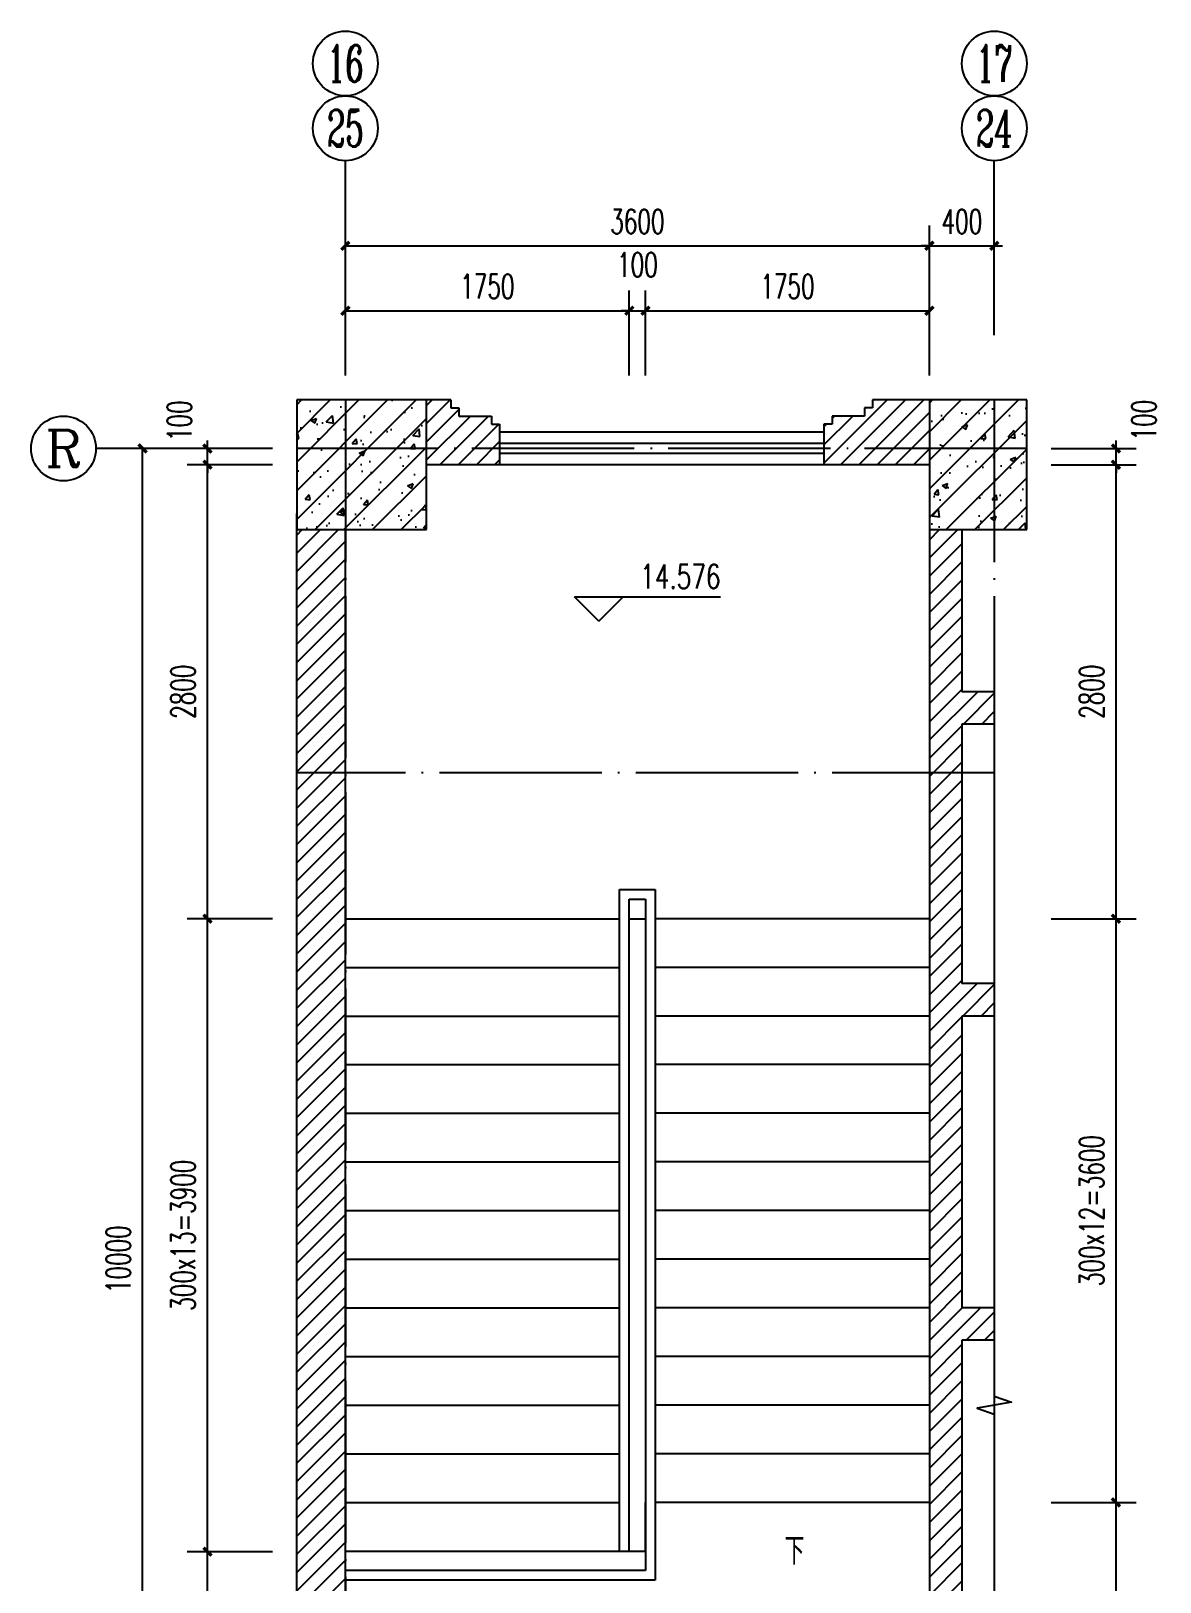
# Model space of a CAD drawing. Extents: x 307762 to 522490, y -326758 to -245675.
# Drawn here: x 434405 to 441363, y -270547 to -260981 of the extents above; entities that cross this region are included whole.
import ezdxf
from ezdxf.enums import TextEntityAlignment as Align

# ---------------------------------------------------------------- set-up
doc = ezdxf.new("R2010")
doc.units = 0
doc.header["$LTSCALE"] = 1000
doc.header["$MEASUREMENT"] = 0
doc.linetypes.add('DOTE', pattern=[2.42, 2, -0.2, 0.02, -0.2])
doc.layers.get('0').update_dxf_attribs({"linetype": 'CONTINUOUS'})
doc.layers.get('Defpoints').update_dxf_attribs({"color": 6, "linetype": 'CONTINUOUS'})
for name, color, linetype in [('A-墙线', 2, 'CONTINUOUS'), ('A-外窗', 145, 'CONTINUOUS'), ('AXIS', 3, 'CONTINUOUS'), ('AXIS_TEXT', 7, 'CONTINUOUS'), ('COLUMN', 2, 'CONTINUOUS'), ('DIM_ELEV', 3, 'CONTINUOUS'), ('DIM_SYMB', 3, 'CONTINUOUS'), ('DOTE', 1, 'DOTE'), ('PUB_HATCH', 250, 'CONTINUOUS'), ('PUB_TEXT', 7, 'CONTINUOUS'), ('STAIR', 4, 'CONTINUOUS')]:
    doc.layers.add(name, color=color, linetype=linetype)
doc.styles.add('_TCH_AXIS', font='COMPLEX', dxfattribs={"bigfont": 'GBCBIG'})
doc.styles.add('_TCH_DIM', font='SIMPLEX', dxfattribs={"bigfont": 'GBCBIG'})
doc.styles.add('COMPLEX', font='COMPLEX')
doc.styles.add('DIM_FONT', font='SIMPLEX.shx', dxfattribs={"width": 0.65})
doc.dimstyles.new('DIMN50', dxfattribs={"dimscale": 0.5, "dimtxt": 300, "dimasz": 100, "dimexe": 250, "dimexo": 300, "dimgap": 150, "dimtad": 1, "dimdec": 0, "dimzin": 0, "dimdsep": 46, "dimtxsty": 'DIM_FONT', "dimblk": 'ARCHTICK', "dimcen": 0.09, "dimclrt": 7, "dimazin": 2, "dimtfac": 1, "dimtdec": 0, "dimtix": 1, "dimtmove": 2, "dimatfit": 3, "dimfxl": 0, "dimtolj": 1, "dimtzin": 0, "dimarcsym": 0})
pattern_1 = [(45, (0, 0), (-88.388348, 88.388348), []), (50, (0, 0), (358.63009, -31.37607), [37.5, -412.5]), (355, (0, 0), (-69.37567, 376.09607), [30, -330]), (100.4514, (29.9, -2.6), (289.2547, 344.71977), [31.8701, -350.57106]), (46.1842, (0, 100), (533.62052, -82.7595), [56.25, -618.75]), (96.6356, (44.47, 93.1), (467.33135, 487.05894), [47.80514, -525.8565]), (351.1842, (0, 100), (467.331, 487.0593), [45, -495]), (21, (50, 75), (298.45353, -201.30945), [37.5, -412.5]), (326, (50, 75), (121.65767, 362.57502), [30, -330]), (71.4514, (74.87, 58.22), (420.11131, 161.26525), [31.8701, -350.57106]), (37.5, (0, 0), (6.079928, 166.446927), [0, -326, 0, -335, 0, -331.25]), (7.5, (0, 0), (131.53477, 197.205856), [0, -191, 0, -318.5, 0, -126.25]), (327.5, (-111.5, 0), (266.911218, -11.277436), [0, -125, 0, -390, 0, -517.5]), (317.5, (-161.5, 0), (291.59308, 50.05249), [0, -162.5, 0, -259, 0, -367.5])]

# ---------------------------------------------------------------- blocks, each defined once
blk = doc.blocks.new('_ArchTick')
at = {"color": 0, "linetype": 'ByBlock', "const_width": 0.4}
blk.add_lwpolyline([(-0.5, -0.5), (0.5, 0.5)], dxfattribs=at)
blk = doc.blocks.new('*D695')
at = {"layer": 'AXIS', "color": 0, "lineweight": -2}
for p, q in [((440692.2, -270056.2), (441217.2, -270056.2)), ((441092.2, -273656.2), (441092.2, -270056.2)), ((440692.2, -273656.2), (441217.2, -273656.2))]:
    blk.add_line(p, q, dxfattribs=at)
at = {"layer": 'Defpoints', "color": 0}
for p in [(440542.2, -270056.2), (441092.2, -270056.2), (440542.2, -273656.2)]:
    blk.add_point(p, dxfattribs=at)
at = {"layer": 'AXIS', "color": 0, "lineweight": -2, "xscale": 50, "yscale": 50, "zscale": 50}
for p, rotation in [((441092.2, -270056.2), 90), ((441092.2, -273656.2), 270)]:
    blk.add_blockref('_ArchTick', p, dxfattribs=dict(at, rotation=rotation))
at = {"layer": 'AXIS', "color": 7, "insert": (440942.2, -271856.2), "char_height": 150, "attachment_point": 5, "rotation": 90, "style": 'DIM_FONT'}
blk.add_mtext('\\A1;3600', dxfattribs=at)
blk = doc.blocks.new('*D696')
at = {"layer": 'AXIS', "color": 0, "lineweight": -2}
for p, q in [((440692.2, -266456.2), (441217.2, -266456.2)), ((441092.2, -270056.2), (441092.2, -266456.2)), ((440692.2, -270056.2), (441217.2, -270056.2))]:
    blk.add_line(p, q, dxfattribs=at)
at = {"layer": 'Defpoints', "color": 0}
for p in [(440542.2, -266456.2), (441092.2, -266456.2), (440542.2, -270056.2)]:
    blk.add_point(p, dxfattribs=at)
at = {"layer": 'AXIS', "color": 0, "lineweight": -2, "xscale": 50, "yscale": 50, "zscale": 50}
for p, rotation in [((441092.2, -266456.2), 90), ((441092.2, -270056.2), 270)]:
    blk.add_blockref('_ArchTick', p, dxfattribs=dict(at, rotation=rotation))
at = {"layer": 'AXIS', "color": 7, "insert": (440942.2, -268256.2), "char_height": 150, "attachment_point": 5, "rotation": 90, "style": 'DIM_FONT'}
blk.add_mtext('\\A1;300x12=3600', dxfattribs=at)
blk = doc.blocks.new('*D697')
at = {"layer": 'AXIS', "color": 0, "lineweight": -2}
for p, q in [((440692.2, -263656.2), (441217.2, -263656.2)), ((441092.2, -266456.2), (441092.2, -263656.2)), ((440692.2, -266456.2), (441217.2, -266456.2))]:
    blk.add_line(p, q, dxfattribs=at)
at = {"layer": 'Defpoints', "color": 0}
for p in [(440542.2, -263656.2), (441092.2, -263656.2), (440542.2, -266456.2)]:
    blk.add_point(p, dxfattribs=at)
at = {"layer": 'AXIS', "color": 0, "lineweight": -2, "xscale": 50, "yscale": 50, "zscale": 50}
for p, rotation in [((441092.2, -263656.2), 90), ((441092.2, -266456.2), 270)]:
    blk.add_blockref('_ArchTick', p, dxfattribs=dict(at, rotation=rotation))
at = {"layer": 'AXIS', "color": 7, "insert": (440942.2, -265056.2), "char_height": 150, "attachment_point": 5, "rotation": 90, "style": 'DIM_FONT'}
blk.add_mtext('\\A1;2800', dxfattribs=at)
blk = doc.blocks.new('*D698')
at = {"layer": 'AXIS', "color": 0, "lineweight": -2}
for p, q in [((441092.2, -263556.2), (441092.2, -263506.2)), ((440692.2, -263556.2), (441217.2, -263556.2)), ((441092.2, -263656.2), (441092.2, -263556.2)), ((440692.2, -263656.2), (441217.2, -263656.2)), ((441092.2, -263656.2), (441092.2, -263706.2))]:
    blk.add_line(p, q, dxfattribs=at)
at = {"layer": 'Defpoints', "color": 0}
for p in [(440542.2, -263556.2), (441092.2, -263556.2), (440542.2, -263656.2)]:
    blk.add_point(p, dxfattribs=at)
at = {"layer": 'AXIS', "color": 0, "lineweight": -2, "xscale": 50, "yscale": 50, "zscale": 50}
for p, rotation in [((441092.2, -263556.2), 270), ((441092.2, -263656.2), 90)]:
    blk.add_blockref('_ArchTick', p, dxfattribs=dict(at, rotation=rotation))
at = {"layer": 'AXIS', "color": 7, "insert": (441264.7, -263381.2), "char_height": 150, "attachment_point": 5, "rotation": 90, "style": 'DIM_FONT'}
blk.add_mtext('\\A1;100', dxfattribs=at)
blk = doc.blocks.new('*D699')
at = {"layer": 'AXIS', "color": 0, "lineweight": -2}
for p, q in [((435892.2, -270360), (435367.2, -270360)), ((435492.2, -273660), (435492.2, -270360)), ((435892.2, -273660), (435367.2, -273660))]:
    blk.add_line(p, q, dxfattribs=at)
at = {"layer": 'Defpoints', "color": 0}
for p in [(435492.2, -270360), (436042.2, -270360), (436042.2, -273660)]:
    blk.add_point(p, dxfattribs=at)
at = {"layer": 'AXIS', "color": 0, "lineweight": -2, "xscale": 50, "yscale": 50, "zscale": 50}
for p, rotation in [((435492.2, -270360), 90), ((435492.2, -273660), 270)]:
    blk.add_blockref('_ArchTick', p, dxfattribs=dict(at, rotation=rotation))
at = {"layer": 'AXIS', "color": 7, "insert": (435342.2, -272010), "char_height": 150, "attachment_point": 5, "rotation": 90, "style": 'DIM_FONT'}
blk.add_mtext('\\A1;3300', dxfattribs=at)
blk = doc.blocks.new('*D700')
at = {"layer": 'AXIS', "color": 0, "lineweight": -2}
for p, q in [((435892.2, -266456.2), (435367.2, -266456.2)), ((435492.2, -270360), (435492.2, -266456.2)), ((435892.2, -270360), (435367.2, -270360))]:
    blk.add_line(p, q, dxfattribs=at)
at = {"layer": 'Defpoints', "color": 0}
for p in [(435492.2, -266456.2), (436042.2, -266456.2), (436042.2, -270360)]:
    blk.add_point(p, dxfattribs=at)
at = {"layer": 'AXIS', "color": 0, "lineweight": -2, "xscale": 50, "yscale": 50, "zscale": 50}
for p, rotation in [((435492.2, -266456.2), 90), ((435492.2, -270360), 270)]:
    blk.add_blockref('_ArchTick', p, dxfattribs=dict(at, rotation=rotation))
at = {"layer": 'AXIS', "color": 7, "insert": (435342.2, -268408.1), "char_height": 150, "attachment_point": 5, "rotation": 90, "style": 'DIM_FONT'}
blk.add_mtext('\\A1;300x13=3900', dxfattribs=at)
blk = doc.blocks.new('*D701')
at = {"layer": 'AXIS', "color": 0, "lineweight": -2}
for p, q in [((435892.2, -263656.2), (435367.2, -263656.2)), ((435492.2, -266456.2), (435492.2, -263656.2)), ((435892.2, -266456.2), (435367.2, -266456.2))]:
    blk.add_line(p, q, dxfattribs=at)
at = {"layer": 'Defpoints', "color": 0}
for p in [(435492.2, -263656.2), (436042.2, -263656.2), (436042.2, -266456.2)]:
    blk.add_point(p, dxfattribs=at)
at = {"layer": 'AXIS', "color": 0, "lineweight": -2, "xscale": 50, "yscale": 50, "zscale": 50}
for p, rotation in [((435492.2, -263656.2), 90), ((435492.2, -266456.2), 270)]:
    blk.add_blockref('_ArchTick', p, dxfattribs=dict(at, rotation=rotation))
at = {"layer": 'AXIS', "color": 7, "insert": (435342.2, -265056.2), "char_height": 150, "attachment_point": 5, "rotation": 90, "style": 'DIM_FONT'}
blk.add_mtext('\\A1;2800', dxfattribs=at)
blk = doc.blocks.new('*D702')
at = {"layer": 'AXIS', "color": 0, "lineweight": -2}
for p, q in [((435492.2, -263556.2), (435492.2, -263506.2)), ((435892.2, -263556.2), (435367.2, -263556.2)), ((435492.2, -263656.2), (435492.2, -263556.2)), ((435892.2, -263656.2), (435367.2, -263656.2)), ((435492.2, -263656.2), (435492.2, -263706.2))]:
    blk.add_line(p, q, dxfattribs=at)
at = {"layer": 'Defpoints', "color": 0}
for p in [(435492.2, -263556.2), (436042.2, -263556.2), (436042.2, -263656.2)]:
    blk.add_point(p, dxfattribs=at)
at = {"layer": 'AXIS', "color": 0, "lineweight": -2, "xscale": 50, "yscale": 50, "zscale": 50}
for p, rotation in [((435492.2, -263556.2), 270), ((435492.2, -263656.2), 90)]:
    blk.add_blockref('_ArchTick', p, dxfattribs=dict(at, rotation=rotation))
at = {"layer": 'AXIS', "color": 7, "insert": (435319.7, -263385), "char_height": 150, "attachment_point": 5, "rotation": 90, "style": 'DIM_FONT'}
blk.add_mtext('\\A1;100', dxfattribs=at)
blk = doc.blocks.new('*D703')
at = {"layer": 'AXIS', "color": 0, "lineweight": -2}
for p, q in [((436342.2, -262706.2), (436342.2, -262181.2)), ((439942.2, -262706.2), (439942.2, -262181.2)), ((436342.2, -262306.2), (439942.2, -262306.2))]:
    blk.add_line(p, q, dxfattribs=at)
at = {"layer": 'Defpoints', "color": 0}
for p in [(439942.2, -262306.2), (436342.2, -262856.2), (439942.2, -262856.2)]:
    blk.add_point(p, dxfattribs=at)
at = {"layer": 'AXIS', "color": 0, "lineweight": -2, "xscale": 50, "yscale": 50, "zscale": 50, "rotation": 180}
blk.add_blockref('_ArchTick', (436342.2, -262306.2), dxfattribs=at)
at = {"layer": 'AXIS', "color": 0, "lineweight": -2, "xscale": 50, "yscale": 50, "zscale": 50}
blk.add_blockref('_ArchTick', (439942.2, -262306.2), dxfattribs=at)
at = {"layer": 'AXIS', "color": 7, "insert": (438142.2, -262156.2), "char_height": 150, "attachment_point": 5, "style": 'DIM_FONT'}
blk.add_mtext('\\A1;3600', dxfattribs=at)
blk = doc.blocks.new('*D704')
at = {"layer": 'AXIS', "color": 0, "lineweight": -2}
for p, q in [((439942.2, -262706.2), (439942.2, -262181.2)), ((440342.2, -262706.2), (440342.2, -262181.2)), ((439942.2, -262306.2), (439892.2, -262306.2)), ((439942.2, -262306.2), (440342.2, -262306.2)), ((440342.2, -262306.2), (440392.2, -262306.2))]:
    blk.add_line(p, q, dxfattribs=at)
at = {"layer": 'Defpoints', "color": 0}
for p in [(440342.2, -262306.2), (439942.2, -262856.2), (440342.2, -262856.2)]:
    blk.add_point(p, dxfattribs=at)
at = {"layer": 'AXIS', "color": 0, "lineweight": -2, "xscale": 50, "yscale": 50, "zscale": 50}
blk.add_blockref('_ArchTick', (439942.2, -262306.2), dxfattribs=at)
at = {"layer": 'AXIS', "color": 0, "lineweight": -2, "xscale": 50, "yscale": 50, "zscale": 50, "rotation": 180}
blk.add_blockref('_ArchTick', (440342.2, -262306.2), dxfattribs=at)
at = {"layer": 'AXIS', "color": 7, "insert": (440142.2, -262156.2), "char_height": 150, "attachment_point": 5, "style": 'DIM_FONT'}
blk.add_mtext('\\A1;400', dxfattribs=at)
blk = doc.blocks.new('*D705')
at = {"layer": 'AXIS', "color": 0, "lineweight": -2}
for p, q in [((436342.2, -263106.2), (436342.2, -262581.2)), ((438092.2, -263106.2), (438092.2, -262581.2)), ((436342.2, -262706.2), (438092.2, -262706.2))]:
    blk.add_line(p, q, dxfattribs=at)
at = {"layer": 'Defpoints', "color": 0}
for p in [(438092.2, -262706.2), (436342.2, -263256.2), (438092.2, -263256.2)]:
    blk.add_point(p, dxfattribs=at)
at = {"layer": 'AXIS', "color": 0, "lineweight": -2, "xscale": 50, "yscale": 50, "zscale": 50, "rotation": 180}
blk.add_blockref('_ArchTick', (436342.2, -262706.2), dxfattribs=at)
at = {"layer": 'AXIS', "color": 0, "lineweight": -2, "xscale": 50, "yscale": 50, "zscale": 50}
blk.add_blockref('_ArchTick', (438092.2, -262706.2), dxfattribs=at)
at = {"layer": 'AXIS', "color": 7, "insert": (437217.2, -262556.2), "char_height": 150, "attachment_point": 5, "style": 'DIM_FONT'}
blk.add_mtext('\\A1;1750', dxfattribs=at)
blk = doc.blocks.new('*D706')
at = {"layer": 'AXIS', "color": 0, "lineweight": -2}
for p, q in [((438092.2, -263106.2), (438092.2, -262581.2)), ((438192.2, -263106.2), (438192.2, -262581.2)), ((438092.2, -262706.2), (438042.2, -262706.2)), ((438092.2, -262706.2), (438192.2, -262706.2)), ((438192.2, -262706.2), (438242.2, -262706.2))]:
    blk.add_line(p, q, dxfattribs=at)
at = {"layer": 'Defpoints', "color": 0}
for p in [(438192.2, -262706.2), (438092.2, -263256.2), (438192.2, -263256.2)]:
    blk.add_point(p, dxfattribs=at)
at = {"layer": 'AXIS', "color": 0, "lineweight": -2, "xscale": 50, "yscale": 50, "zscale": 50}
blk.add_blockref('_ArchTick', (438092.2, -262706.2), dxfattribs=at)
at = {"layer": 'AXIS', "color": 0, "lineweight": -2, "xscale": 50, "yscale": 50, "zscale": 50, "rotation": 180}
blk.add_blockref('_ArchTick', (438192.2, -262706.2), dxfattribs=at)
at = {"layer": 'AXIS', "color": 7, "insert": (438142.2, -262422.5), "char_height": 150, "attachment_point": 5, "style": 'DIM_FONT'}
blk.add_mtext('\\A1;100', dxfattribs=at)
blk = doc.blocks.new('*D707')
at = {"layer": 'AXIS', "color": 0, "lineweight": -2}
for p, q in [((438192.2, -263106.2), (438192.2, -262581.2)), ((439942.2, -263106.2), (439942.2, -262581.2)), ((438192.2, -262706.2), (439942.2, -262706.2))]:
    blk.add_line(p, q, dxfattribs=at)
at = {"layer": 'Defpoints', "color": 0}
for p in [(439942.2, -262706.2), (438192.2, -263256.2), (439942.2, -263256.2)]:
    blk.add_point(p, dxfattribs=at)
at = {"layer": 'AXIS', "color": 0, "lineweight": -2, "xscale": 50, "yscale": 50, "zscale": 50, "rotation": 180}
blk.add_blockref('_ArchTick', (438192.2, -262706.2), dxfattribs=at)
at = {"layer": 'AXIS', "color": 0, "lineweight": -2, "xscale": 50, "yscale": 50, "zscale": 50}
blk.add_blockref('_ArchTick', (439942.2, -262706.2), dxfattribs=at)
at = {"layer": 'AXIS', "color": 7, "insert": (439067.2, -262556.2), "char_height": 150, "attachment_point": 5, "style": 'DIM_FONT'}
blk.add_mtext('\\A1;1750', dxfattribs=at)
blk = doc.blocks.new('*D708')
at = {"layer": 'AXIS', "color": 0, "lineweight": -2}
for p, q in [((435892.2, -263556.2), (434967.2, -263556.2)), ((435092.2, -273556.2), (435092.2, -263556.2)), ((435892.2, -273556.2), (434967.2, -273556.2))]:
    blk.add_line(p, q, dxfattribs=at)
at = {"layer": 'Defpoints', "color": 0}
for p in [(435092.2, -263556.2), (436042.2, -263556.2), (436042.2, -273556.2)]:
    blk.add_point(p, dxfattribs=at)
at = {"layer": 'AXIS', "color": 0, "lineweight": -2, "xscale": 50, "yscale": 50, "zscale": 50}
for p, rotation in [((435092.2, -263556.2), 90), ((435092.2, -273556.2), 270)]:
    blk.add_blockref('_ArchTick', p, dxfattribs=dict(at, rotation=rotation))
at = {"layer": 'AXIS', "color": 7, "insert": (434942.2, -268556.2), "char_height": 150, "attachment_point": 5, "rotation": 90, "style": 'DIM_FONT'}
blk.add_mtext('\\A1;10000', dxfattribs=at)
blk = doc.blocks.new('_AXISO')
blk.add_circle((0, 0), 0.5)
at = {"layer": 'AXIS_TEXT', "style": 'COMPLEX', "width": 1.041667}
blk.add_attdef('A', text='', height=0.56, dxfattribs=at).set_placement((-0.25, -0.28), (0.25, -0.28), align=Align.FIT)

msp = doc.modelspace()

# ---------------------------------------------------------------- hatches: boundary and pattern name
at = {"layer": 'PUB_HATCH'}
h = msp.add_hatch(dxfattribs=at)
h.set_pattern_fill('ANSI31', color=256, scale=50, style=0)
h.set_pattern_definition([(45, (436042.2, -273856.23), (-56.1266, 56.1266), [])])
h.paths.add_polyline_path([(436342.2, -264056.2), (436042.2, -264056.2), (436042.2, -273056.2), (436342.2, -273056.2)])
h.paths.add_polyline_path([(440142.2, -265256.2), (440342.2, -265256.2), (440342.2, -265056.2), (440142.2, -265056.2), (440142.2, -264056.2), (439942.2, -264056.2), (439942.2, -273656.2), (439192.2, -273656.2), (439192.2, -273856.2), (440342.2, -273856.2), (440342.2, -273656.2), (440142.2, -273656.2), (440142.2, -271356.2), (440342.2, -271356.2), (440342.2, -271156.2), (440142.2, -271156.2), (440142.2, -269056.2), (440342.2, -269056.2), (440342.2, -268856.2), (440142.2, -268856.2), (440142.2, -267056.2), (440342.2, -267056.2), (440342.2, -266856.2), (440142.2, -266856.2)])
h.paths.add_polyline_path([(439942.2, -263256.2), (439592.2, -263256.2), (439592.2, -263306.2), (439542.2, -263306.2), (439542.2, -263356.2), (439342.2, -263356.2), (439342.2, -263406.2), (439292.2, -263406.2), (439292.2, -263656.2), (439942.2, -263656.2)])
h.paths.add_polyline_path([(437292.2, -263406.2), (437242.2, -263406.2), (437242.2, -263356.2), (437042.2, -263356.2), (437042.2, -263306.2), (436992.2, -263306.2), (436992.2, -263256.2), (436842.2, -263256.2), (436842.2, -263656.2), (437292.2, -263656.2)])
h.paths.add_polyline_path([(437392.2, -273656.2), (436842.2, -273656.2), (436842.2, -273856.2), (437392.2, -273856.2)])
h = msp.add_hatch(dxfattribs=at)
h.set_pattern_fill('钢筋混凝土', color=256, scale=50, style=0)
h.set_pattern_definition(pattern_1)
h.paths.add_polyline_path([(436842.2, -263256.2), (436042.2, -263256.2), (436042.2, -264056.2), (436842.2, -264056.2)])
h = msp.add_hatch(dxfattribs=at)
h.set_pattern_fill('钢筋混凝土', color=256, scale=50, style=0)
h.set_pattern_definition(pattern_1)
h.paths.add_polyline_path([(440542.2, -263256.2), (439942.2, -263256.2), (439942.2, -264056.2), (440542.2, -264056.2)])

# ---------------------------------------------------------------- linework, layer by layer
at = {"layer": 'A-墙线'}
for p, q in [((436992.2, -263256.2), (436842.2, -263256.2)), ((436992.2, -263256.2), (436992.2, -263306.2)), ((436992.2, -263306.2), (437042.2, -263306.2)), ((437042.2, -263306.2), (437042.2, -263356.2)), ((439542.2, -263306.2), (439542.2, -263356.2)), ((439592.2, -263306.2), (439542.2, -263306.2)), ((439942.2, -263256.2), (439592.2, -263256.2)), ((439592.2, -263256.2), (439592.2, -263306.2)), ((437042.2, -263356.2), (437242.2, -263356.2)), ((437242.2, -263356.2), (437242.2, -263406.2)), ((437242.2, -263406.2), (437292.2, -263406.2)), ((437292.2, -263406.2), (437292.2, -263656.2)), ((439342.2, -263406.2), (439292.2, -263406.2)), ((439292.2, -263406.2), (439292.2, -263656.2)), ((439342.2, -263356.2), (439342.2, -263406.2)), ((439542.2, -263356.2), (439342.2, -263356.2)), ((437292.2, -263656.2), (436842.2, -263656.2)), ((439942.2, -263656.2), (439292.2, -263656.2)), ((436042.2, -273056.2), (436042.2, -263956.2)), ((436342.2, -273056.2), (436342.2, -264056.2)), ((439942.2, -264056.2), (439942.2, -273656.2)), ((440142.2, -264056.2), (440142.2, -265056.2)), ((440342.2, -265056.2), (440142.2, -265056.2)), ((440142.2, -265256.2), (440142.2, -266856.2)), ((440342.2, -265256.2), (440142.2, -265256.2)), ((440342.2, -266856.2), (440142.2, -266856.2)), ((440342.2, -267056.2), (440142.2, -267056.2)), ((440142.2, -267056.2), (440142.2, -268856.2)), ((440342.2, -268856.2), (440142.2, -268856.2)), ((440142.2, -269056.2), (440142.2, -271156.2)), ((440342.2, -269056.2), (440142.2, -269056.2))]:
    msp.add_line(p, q, dxfattribs=at)
at = {"layer": 'A-外窗'}
for p, q in [((439292.2, -263456.2), (437292.2, -263456.2)), ((439292.2, -263526.2), (437292.2, -263526.2)), ((439292.2, -263586.2), (437292.2, -263586.2)), ((439292.2, -263656.2), (437292.2, -263656.2))]:
    msp.add_line(p, q, dxfattribs=at)
at = {"layer": 'AXIS'}
for p, q in [((436342.2, -261381.2), (436342.2, -261381.2)), ((440342.2, -261381.2), (440342.2, -261381.2)), ((436342.2, -262856.2), (436342.2, -261781.2)), ((440342.2, -262856.2), (440342.2, -261781.2)), ((435492.2, -263556.2), (434804.7, -263556.2))]:
    msp.add_line(p, q, dxfattribs=at)
at = {"layer": 'COLUMN'}
for p, q in [((436842.2, -263256.2), (436042.2, -263256.2)), ((436042.2, -263256.2), (436042.2, -264056.2)), ((436842.2, -264056.2), (436842.2, -263256.2)), ((440542.2, -263256.2), (439942.2, -263256.2)), ((439942.2, -263256.2), (439942.2, -264056.2)), ((440542.2, -264056.2), (440542.2, -263256.2)), ((436042.2, -264056.2), (436842.2, -264056.2)), ((439942.2, -264056.2), (440542.2, -264056.2))]:
    msp.add_line(p, q, dxfattribs=at)
at = {"layer": 'DIM_ELEV'}
for p, q in [((437904.7, -264620.1), (437754.7, -264470.1)), ((437754.7, -264470.1), (438654.7, -264470.1)), ((437904.7, -264620.1), (438054.7, -264470.1))]:
    msp.add_line(p, q, dxfattribs=at)
at = {"layer": 'DIM_SYMB'}
msp.add_lwpolyline([(440342.2, -265056.2), (440342.2, -269400), (440447.2, -269438.2), (440237.2, -269475.2), (440342.2, -269512.5), (440342.2, -273856.2)], dxfattribs=at)
msp.add_lwpolyline([(439097.2, -270056.2, 0, 0, 0), (439099.7, -265105.9, 0, 0, 0), (437284.7, -265105.9, 0, 0, 0), (437284.7, -270206.2, 40, 0, 0), (437284.7, -270356.2, 0, 0, 0)], format="xyseb", dxfattribs=at)
at = {"layer": 'DOTE', "ltscale": 0.5}
for p, q in [((436342.2, -263256.2), (436342.2, -273856.2)), ((440342.2, -263256.2), (440342.2, -273856.2)), ((440542.2, -263556.2), (436042.2, -263556.2)), ((440342.2, -265556.2), (436042.2, -265556.2))]:
    msp.add_line(p, q, dxfattribs=at)
at = {"layer": 'STAIR'}
for p, q in [((438032.2, -270356.2), (438032.2, -266276.2)), ((438032.2, -266276.2), (438252.2, -266276.2)), ((438252.2, -266276.2), (438252.2, -270536.2)), ((438092.2, -270356.2), (438092.2, -266336.2)), ((438092.2, -266336.2), (438192.2, -266336.2)), ((438192.2, -266336.2), (438192.2, -270476.2)), ((436342.2, -270356.2), (436342.2, -266456.2)), ((436342.2, -266456.2), (438032.2, -266456.2)), ((438092.2, -270356.2), (438092.2, -266456.2)), ((438092.2, -266456.2), (438192.2, -266456.2)), ((438192.2, -266456.2), (438192.2, -270056.2)), ((439942.2, -266456.2), (438252.2, -266456.2)), ((439942.2, -266456.2), (439942.2, -270056.2)), ((436342.2, -266756.2), (438032.2, -266756.2)), ((439942.2, -266756.2), (438252.2, -266756.2)), ((436342.2, -267056.2), (438032.2, -267056.2)), ((439942.2, -267056.2), (438252.2, -267056.2)), ((436342.2, -267356.2), (438032.2, -267356.2)), ((439942.2, -267356.2), (438252.2, -267356.2)), ((436342.2, -267656.2), (438032.2, -267656.2)), ((439942.2, -267656.2), (438252.2, -267656.2)), ((436342.2, -267956.2), (438032.2, -267956.2)), ((439942.2, -267956.2), (438252.2, -267956.2)), ((436342.2, -268256.2), (438032.2, -268256.2)), ((439942.2, -268256.2), (438252.2, -268256.2)), ((436342.2, -268556.2), (438032.2, -268556.2)), ((439942.2, -268556.2), (438252.2, -268556.2)), ((436342.2, -268856.2), (438032.2, -268856.2)), ((439942.2, -268856.2), (438252.2, -268856.2)), ((436342.2, -269156.2), (438032.2, -269156.2)), ((439942.2, -269156.2), (438252.2, -269156.2)), ((436342.2, -269456.2), (438032.2, -269456.2)), ((439942.2, -269456.2), (438252.2, -269456.2)), ((436342.2, -269756.2), (438032.2, -269756.2)), ((439942.2, -269756.2), (438252.2, -269756.2)), ((436342.2, -270056.2), (438032.2, -270056.2)), ((438192.2, -270356.2), (438192.2, -270056.2)), ((439942.2, -270056.2), (438252.2, -270056.2)), ((436342.2, -270356.2), (438032.2, -270356.2)), ((438032.2, -270356.2), (438092.2, -270356.2)), ((438032.2, -270356.2), (438092.2, -270356.2)), ((438092.2, -270356.2), (438192.2, -270356.2)), ((438192.2, -270476.2), (436342.2, -270476.2)), ((436342.2, -270536.2), (436342.2, -270476.2)), ((438252.2, -270536.2), (436342.2, -270536.2))]:
    msp.add_line(p, q, dxfattribs=at)

# ---------------------------------------------------------------- block references
at = {"layer": 'AXIS'}
ref = msp.add_blockref('_AXISO', (436342.2, -261181.2), dxfattribs=dict(at, xscale=400, yscale=400, zscale=400))
ref.add_attrib('A', '16', dxfattribs={"layer": 'AXIS_TEXT', "height": 226.27, "style": '_TCH_AXIS', "width": 0.724138}).set_placement((436229.1, -261294.4), (436455.3, -261294.4), align=Align.FIT)
ref = msp.add_blockref('_AXISO', (440342.2, -261181.2), dxfattribs=dict(at, xscale=400, yscale=400, zscale=400))
ref.add_attrib('A', '17', dxfattribs={"layer": 'AXIS_TEXT', "height": 226.27, "style": '_TCH_AXIS', "width": 0.724138}).set_placement((440229.1, -261294.4), (440455.3, -261294.4), align=Align.FIT)
ref = msp.add_blockref('_AXISO', (436342.2, -261581.2), dxfattribs=dict(at, xscale=400, yscale=400, zscale=400))
ref.add_attrib('A', '25', dxfattribs={"layer": 'AXIS_TEXT', "height": 226.27, "style": '_TCH_AXIS', "width": 0.617647}).set_placement((436229.1, -261694.4), (436455.3, -261694.4), align=Align.FIT)
ref = msp.add_blockref('_AXISO', (440342.2, -261581.2), dxfattribs=dict(at, xscale=400, yscale=400, zscale=400))
ref.add_attrib('A', '24', dxfattribs={"layer": 'AXIS_TEXT', "height": 226.27, "style": '_TCH_AXIS', "width": 0.583333}).set_placement((440229.1, -261694.4), (440455.3, -261694.4), align=Align.FIT)
ref = msp.add_blockref('_AXISO', (434604.7, -263556.2), dxfattribs=dict(at, xscale=400, yscale=400, zscale=400))
ref.add_attrib('A', 'R', dxfattribs={"layer": 'AXIS_TEXT', "height": 226.3, "style": '_TCH_AXIS', "width": 1.166667}).set_placement((434491.6, -263669.4), (434717.8, -263669.4), align=Align.FIT)

# ---------------------------------------------------------------- texts
at = {"layer": 'PUB_TEXT', "style": '_TCH_DIM', "width": 0.705882}
msp.add_text('14.576', height=148.75, dxfattribs=at).set_placement((438159.7, -264420.1))
at = {"layer": 'PUB_TEXT', "style": '_TCH_DIM'}
msp.add_text('下', height=168.8, dxfattribs=at).set_placement((439049.7, -270441.2))

# ---------------------------------------------------------------- dimensions: what is measured, and where the dimension line sits
at = {"layer": 'AXIS'}
for p1, p2, distance, picture, middle in [((436342.2, -262856.2), (439942.2, -262856.2), 550, '*D703', (438142.2, -262156.2)), ((439942.2, -262856.2), (440342.2, -262856.2), 550, '*D704', (440142.2, -262156.2)), ((436342.2, -263256.2), (438092.2, -263256.2), 550, '*D705', (437217.2, -262556.2)), ((438192.2, -263256.2), (439942.2, -263256.2), 550, '*D707', (439067.2, -262556.2)), ((436042.2, -273556.2), (436042.2, -263556.2), 950, '*D708', (434942.2, -268556.2)), ((436042.2, -266456.2), (436042.2, -263656.2), 550, '*D701', (435342.2, -265056.2)), ((440542.2, -266456.2), (440542.2, -263656.2), -550, '*D697', (440942.2, -265056.2)), ((440542.2, -273656.2), (440542.2, -270056.2), -550, '*D695', (440942.2, -271856.2)), ((436042.2, -273660), (436042.2, -270360), 550, '*D699', (435342.2, -272010))]:
    dim = msp.add_aligned_dim(p1=p1, p2=p2, distance=distance, dimstyle='DIMN50', dxfattribs=at)
    dim.commit()
    dim.dimension.update_dxf_attribs({"geometry": picture, "text_midpoint": middle})
for base, p1, p2, angle, picture, middle in [((438192.2, -262706.2), (438092.2, -263256.2), (438192.2, -263256.2), 0, '*D706', (438142.2, -262422.5)), ((435492.2, -263556.2), (436042.2, -263656.2), (436042.2, -263556.2), 90.00002, '*D702', (435319.7, -263385)), ((441092.2, -263556.2), (440542.2, -263656.2), (440542.2, -263556.2), 89.99998, '*D698', (441264.7, -263381.2))]:
    dim = msp.add_linear_dim(base=base, p1=p1, p2=p2, angle=angle, dimstyle='DIMN50', dxfattribs=at)
    dim.commit()
    dim.dimension.update_dxf_attribs({"geometry": picture, "text_midpoint": middle, "dimtype": 129})
for p1, p2, distance, text, picture, middle in [((436042.2, -270360), (436042.2, -266456.2), 550, '300x13=3900', '*D700', (435342.2, -268408.1)), ((440542.2, -270056.2), (440542.2, -266456.2), -550, '300x12=3600', '*D696', (440942.2, -268256.2))]:
    dim = msp.add_aligned_dim(p1=p1, p2=p2, distance=distance, text=text, dimstyle='DIMN50', dxfattribs=at)
    dim.commit()
    dim.dimension.update_dxf_attribs({"geometry": picture, "text_midpoint": middle})

doc.saveas('drawing.dxf')
